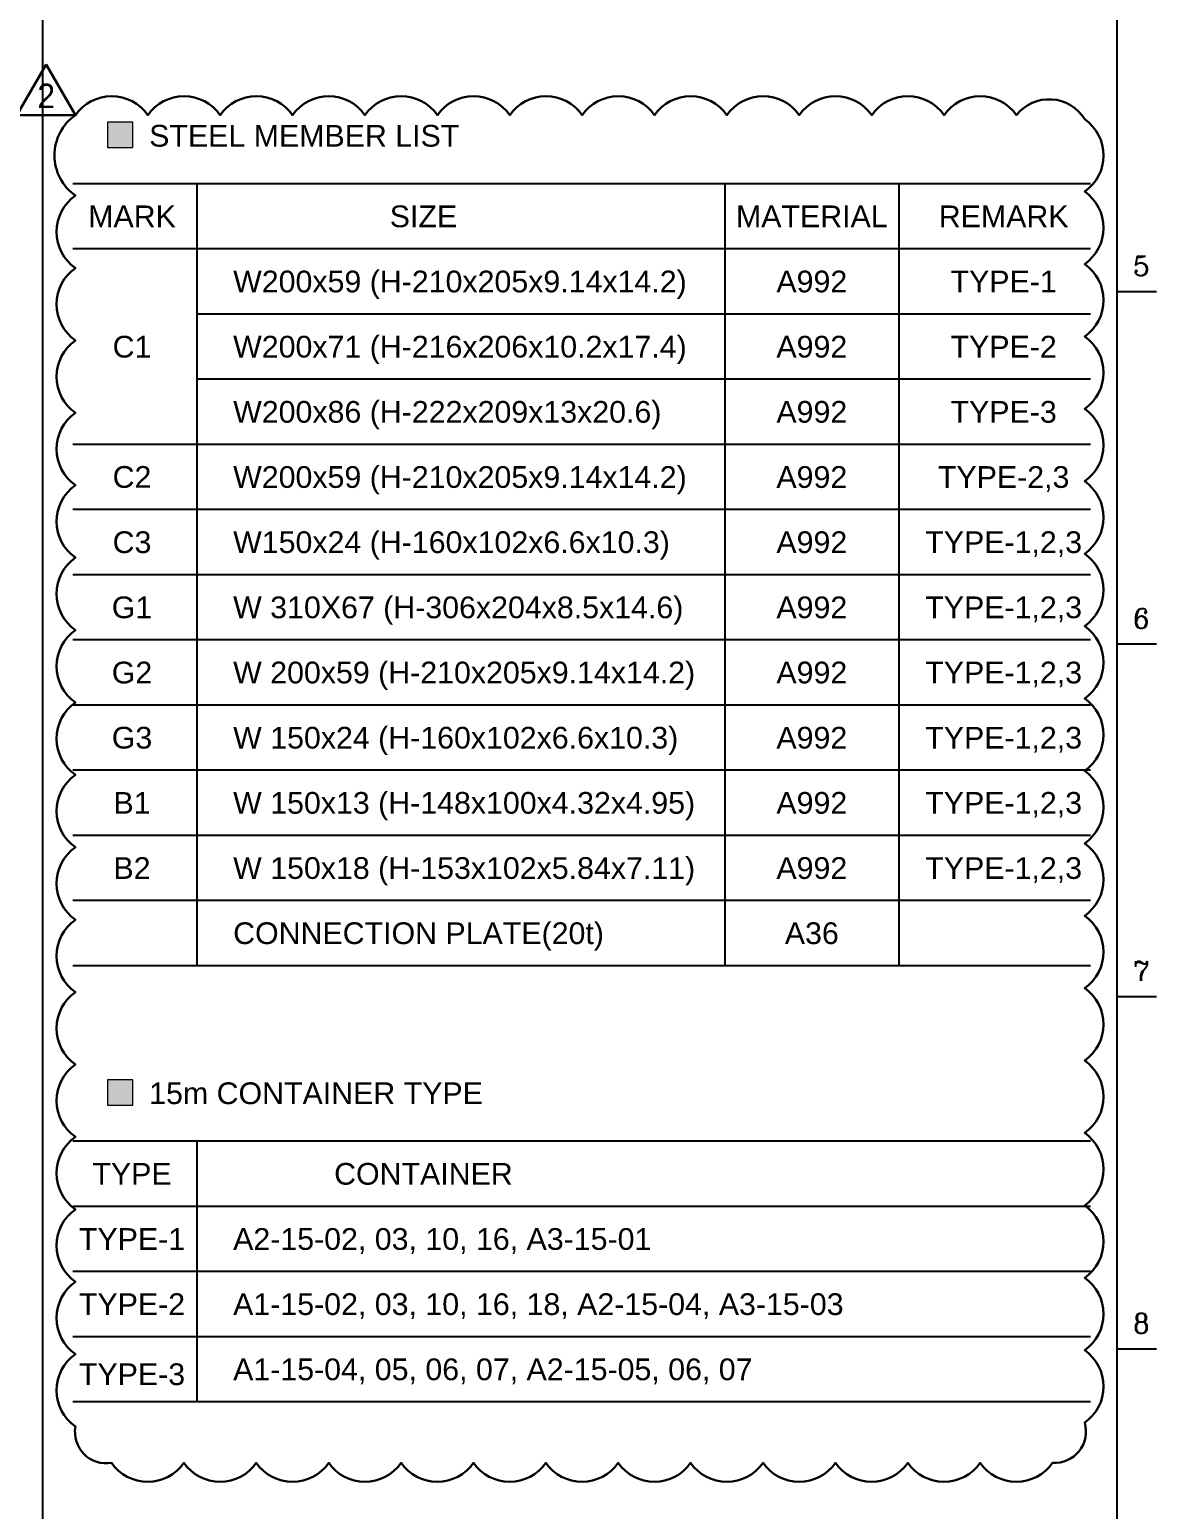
# Model space of a CAD drawing. Header units: millimetres. Extents: x 415966 to 487306, y -108951 to -17325.
# Drawn here: x 444879 to 451106, y -34315 to -26140 of the extents above; entities that cross this region are included whole.
import ezdxf
from ezdxf.enums import TextEntityAlignment as Align

# ---------------------------------------------------------------- set-up
doc = ezdxf.new("R2010")
doc.units = ezdxf.units.MM
doc.header["$LTSCALE"] = 2
doc.layers.add('C_MARK', color=2, linetype='Continuous', lineweight=0)
doc.layers.add('TEXT', color=3, linetype='Continuous', lineweight=0)
for name, color, linetype in [('C_REV', 4, 'Continuous'), ('C_TEXT_01', 2, 'Continuous'), ('SYM', 7, 'Continuous'), ('TAN-TIT', 30, 'Continuous')]:
    doc.layers.add(name, color=color, linetype=linetype)
doc.styles.add('Arial', font='arial.ttf')
doc.styles.add('COM', font='COMPLEX', dxfattribs={"height": 5})
doc.styles.add('돋움', font='')
doc.styles.get('돋움').set_extended_font_data('Dotum')

# ---------------------------------------------------------------- blocks, each defined once
blk = doc.blocks.new('BORDER')
at = {"layer": 'TAN-TIT'}
for p, q in [((19323.7, 4632.3), (19323.7, 16468)), ((23282.3, 352), (23282.3, 16468)), ((23282.3, 9978.7), (23426.6, 9978.7)), ((23282.3, 8680.8), (23426.6, 8680.8)), ((23282.3, 7383), (23426.6, 7383)), ((23282.3, 6085.1), (23426.6, 6085.1))]:
    blk.add_line(p, q, dxfattribs=at)
at = {"layer": 'TAN-TIT', "style": 'COM'}
for s, p in [('5', (23340, 10036.4)), ('6', (23340, 8738.5)), ('7', (23340, 7440.6)), ('8', (23340, 6142.8))]:
    blk.add_text(s, height=72.1, dxfattribs=at).set_placement(p)

msp = doc.modelspace()

# ---------------------------------------------------------------- hatches: boundary and pattern name
at = {"layer": 'C_TEXT_01'}
h = msp.add_hatch(color=256, dxfattribs=at)
h.dxf.hatch_style = 1
h.paths.add_polyline_path([(445448.7, -26651.7), (445308.7, -26651.7), (445308.7, -26791.7), (445448.7, -26791.7)])
h = msp.add_hatch(color=256, dxfattribs=at)
h.dxf.hatch_style = 1
h.paths.add_polyline_path([(445448.7, -31940.9), (445308.7, -31940.9), (445308.7, -32080.9), (445448.7, -32080.9)])

# ---------------------------------------------------------------- linework, layer by layer
at = {"layer": 'C_REV', "lineweight": 30}
msp.add_lwpolyline([(444970.6, -26332.3), (445132.2, -26612.3), (444808.9, -26612.3)], close=True, dxfattribs=at)
msp.add_lwpolyline([(445132.2, -26612.3, -0.520567), (445532.2, -26612.3, -0.520567), (445932.2, -26612.3, -0.520567), (446332.2, -26612.3, -0.520567), (446732.2, -26612.3, -0.520567), (447132.2, -26612.3, -0.520567), (447532.2, -26612.3, -0.520567), (447932.2, -26612.3, -0.520567), (448332.2, -26612.3, -0.520567), (448732.2, -26612.3, -0.520567), (449132.2, -26612.3, -0.520567), (449532.2, -26612.3, -0.520567), (449932.2, -26612.3, -0.520567), (450332.2, -26612.3, -0.520567), (450709.3, -26635.3, -0.520567), (450709.3, -27035.3, -0.520567), (450709.3, -27435.3, -0.520567), (450709.3, -27835.3, -0.520567), (450709.3, -28235.3, -0.520567), (450709.3, -28635.3, -0.520567), (450709.3, -29035.3, -0.520567), (450709.3, -29435.3, -0.520567), (450709.3, -29835.3, -0.520567), (450709.3, -30235.3, -0.520567), (450709.3, -30635.3, -0.520567), (450709.3, -31035.3, -0.520567), (450709.3, -31435.3, -0.520567), (450709.3, -31835.3, -0.520567), (450709.3, -32235.3, -0.520567), (450709.3, -32635.3, -0.520567), (450709.3, -33035.3, -0.520567), (450709.3, -33435.3, -0.520567), (450709.3, -33835.3, -0.520567), (450531.7, -34057.7, -0.520567), (450131.7, -34057.7, -0.520567), (449731.7, -34057.7, -0.520567), (449331.7, -34057.7, -0.520567), (448931.7, -34057.7, -0.520567), (448531.7, -34057.7, -0.520567), (448131.7, -34057.7, -0.520567), (447731.7, -34057.7, -0.520567), (447331.7, -34057.7, -0.520567), (446931.7, -34057.7, -0.520567), (446531.7, -34057.7, -0.520567), (446131.7, -34057.7, -0.520567), (445731.7, -34057.7, -0.520567), (445331.7, -34057.7, -0.520567), (445132.2, -33857.2, -0.520567), (445132.2, -33457.2, -0.520567), (445132.2, -33057.2, -0.520567), (445132.2, -32657.2, -0.520567), (445132.2, -32257.2, -0.520567), (445132.2, -31857.2, -0.520567), (445132.2, -31457.2, -0.520567), (445132.2, -31057.2, -0.520567), (445132.2, -30657.2, -0.520567), (445132.2, -30257.2, -0.520567), (445132.2, -29857.2, -0.520567), (445132.2, -29457.2, -0.520567), (445132.2, -29057.2, -0.520567), (445132.2, -28657.2, -0.520567), (445132.2, -28257.2, -0.520567), (445132.2, -27857.2, -0.520567), (445132.2, -27457.2, -0.520567), (445132.2, -27057.2, -0.520567), (445132.2, -26612.3, -0.520567)], format="xyb", dxfattribs=at)
at = {"layer": 'SYM', "color": 7, "linetype": 'Continuous'}
for p, q in [((450741.5, -26991.7), (445117.5, -26991.7)), ((450741.5, -27351.7), (445117.5, -27351.7)), ((450741.5, -31311.7), (445117.5, -31311.7)), ((450741.5, -32280.9), (445117.5, -32280.9))]:
    msp.add_line(p, q, dxfattribs=at)
at = {"layer": 'SYM', "color": 6, "linetype": 'Continuous'}
for p, q in [((445803.7, -26991.7), (445803.7, -31311.7)), ((448721.5, -26991.7), (448721.5, -31311.7)), ((449681.5, -26991.7), (449681.5, -31311.7)), ((450741.5, -27711.7), (445803.7, -27711.7)), ((450741.5, -28071.7), (445803.7, -28071.7)), ((450741.5, -28431.7), (445117.5, -28431.7)), ((450741.5, -28431.7), (445803.7, -28431.7)), ((450741.5, -28791.7), (445117.5, -28791.7)), ((450741.5, -29151.7), (445117.5, -29151.7)), ((450741.5, -29151.7), (445803.7, -29151.7)), ((450741.5, -29511.7), (445117.5, -29511.7)), ((450741.5, -29871.7), (445117.5, -29871.7)), ((450741.5, -29871.7), (445117.5, -29871.7)), ((450741.5, -30231.7), (445117.5, -30231.7)), ((450741.5, -30231.7), (445117.5, -30231.7)), ((450741.5, -30591.7), (445117.5, -30591.7)), ((450741.5, -30951.7), (445117.5, -30951.7)), ((450741.5, -30951.7), (445117.5, -30951.7)), ((450741.5, -30951.7), (445117.5, -30951.7)), ((445803.7, -32280.9), (445803.7, -33720.9)), ((450741.5, -32640.9), (445117.5, -32640.9)), ((445803.7, -32640.9), (445803.7, -33720.9)), ((450741.5, -33000.9), (445117.5, -33000.9)), ((450741.5, -33360.9), (445117.5, -33360.9)), ((450741.5, -33720.9), (445117.5, -33720.9))]:
    msp.add_line(p, q, dxfattribs=at)
at = {"layer": 'TEXT'}
for points in [[(445308.7, -26791.7), (445448.7, -26791.7), (445448.7, -26651.7), (445308.7, -26651.7)], [(445308.7, -32080.9), (445448.7, -32080.9), (445448.7, -31940.9), (445308.7, -31940.9)]]:
    msp.add_lwpolyline(points, close=True, dxfattribs=at)

# ---------------------------------------------------------------- block references
at = {"xscale": 1.5, "yscale": 1.5, "zscale": 1.5}
msp.add_blockref('BORDER', (415965.9, -42555.1), dxfattribs=at)

# ---------------------------------------------------------------- texts
at = {"layer": 'C_MARK', "color": 4, "style": '돋움'}
msp.add_text('2', height=135, dxfattribs=at).set_placement((444970.6, -26506.6), align=Align.MIDDLE_CENTER)
at = {"layer": 'C_TEXT_01', "style": 'Arial'}
for s, p in [('STEEL MEMBER LIST', (445539.7, -26786.6)), ('15m CONTAINER TYPE', (445539.7, -32075.8))]:
    msp.add_text(s, height=120, dxfattribs=at).set_placement(p)
for s, p in [('MARK', (445444.8, -27171.7)), ('SIZE', (447055.2, -27171.7)), ('MATERIAL', (449201.5, -27171.7)), ('REMARK', (450261.5, -27171.7)), ('A992', (449201.5, -27531.7)), ('TYPE-1', (450261.5, -27531.7)), ('C1', (445444.8, -27891.7)), ('A992', (449201.5, -27891.7)), ('TYPE-2', (450261.5, -27891.7)), ('A992', (449201.5, -28251.7)), ('TYPE-3', (450261.5, -28251.7)), ('C2', (445444.8, -28611.4)), ('A992', (449201.5, -28611.7)), ('TYPE-2,3', (450261.5, -28611.7)), ('C3', (445444.8, -28971.7)), ('A992', (449201.5, -28971.7)), ('TYPE-1,2,3', (450261.5, -28971.7)), ('G1', (445444.8, -29331.7)), ('A992', (449201.5, -29331.7)), ('TYPE-1,2,3', (450261.5, -29331.7)), ('G2', (445444.8, -29691.7)), ('A992', (449201.5, -29691.7)), ('TYPE-1,2,3', (450261.5, -29691.7)), ('G3', (445444.8, -30051.7)), ('A992', (449201.5, -30051.7)), ('TYPE-1,2,3', (450261.5, -30051.7)), ('B1', (445444.8, -30411.7)), ('A992', (449201.5, -30411.7)), ('TYPE-1,2,3', (450261.5, -30411.7)), ('B2', (445444.8, -30771.7)), ('A992', (449201.5, -30771.7)), ('TYPE-1,2,3', (450261.5, -30771.7)), ('A36', (449201.5, -31131.7)), ('TYPE', (445444.8, -32460.9)), ('CONTAINER', (447055.2, -32460.9)), ('TYPE-1', (445444.8, -32820.9)), ('TYPE-2', (445444.8, -33180.9)), ('TYPE-3', (445444.8, -33568))]:
    msp.add_text(s, height=120, dxfattribs=at).set_placement(p, align=Align.MIDDLE_CENTER)
for s, p in [('W200x59 (H-210x205x9.14x14.2)', (446003.7, -27531.7)), ('W200x71 (H-216x206x10.2x17.4)', (446003.7, -27891.7)), ('W200x86 (H-222x209x13x20.6)', (446003.7, -28251.7)), ('W200x59 (H-210x205x9.14x14.2)', (446003.7, -28611.7)), ('W150x24 (H-160x102x6.6x10.3)', (446003.7, -28971.7)), ('W 310X67 (H-306x204x8.5x14.6)', (446003.7, -29331.7)), ('W 200x59 (H-210x205x9.14x14.2)', (446003.7, -29691.7)), ('W 150x24 (H-160x102x6.6x10.3)', (446003.7, -30051.7)), ('W 150x13 (H-148x100x4.32x4.95)', (446003.7, -30411.7)), ('W 150x18 (H-153x102x5.84x7.11)', (446003.7, -30771.7)), ('CONNECTION PLATE(20t)', (446003.7, -31131.7)), ('A2-15-02, 03, 10, 16, A3-15-01', (446003.7, -32820.9)), ('A1-15-02, 03, 10, 16, 18, A2-15-04, A3-15-03', (446003.7, -33180.9)), ('A1-15-04, 05, 06, 07, A2-15-05, 06, 07', (446003.7, -33540.9))]:
    msp.add_text(s, height=120, dxfattribs=at).set_placement(p, align=Align.MIDDLE_LEFT)

doc.saveas('drawing.dxf')
